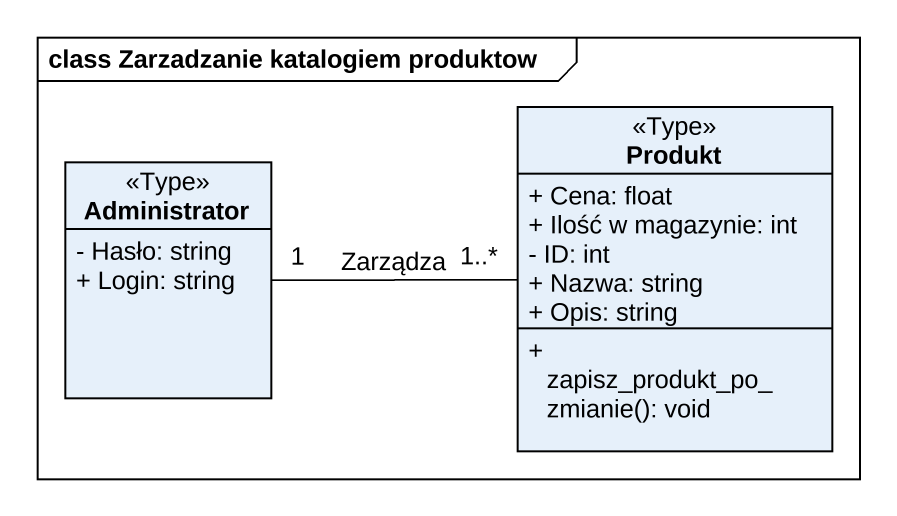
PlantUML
@startuml
mainframe class Zarzadzanie katalogiem produktow
hide circle
hide empty members
skinparam classAttributeIconSize 0
class Produkt <<Type>> {
  + Cena: float
  + Ilość w magazynie: int
  - ID: int
  + Nazwa: string
  + Opis: string
  + zapisz_produkt_po_zmianie(): void
}
class Administrator <<Type>> {
  - Hasło: string
  + Login: string
}
Administrator "1" -right- "1..*" Produkt : Zarządza
@enduml
